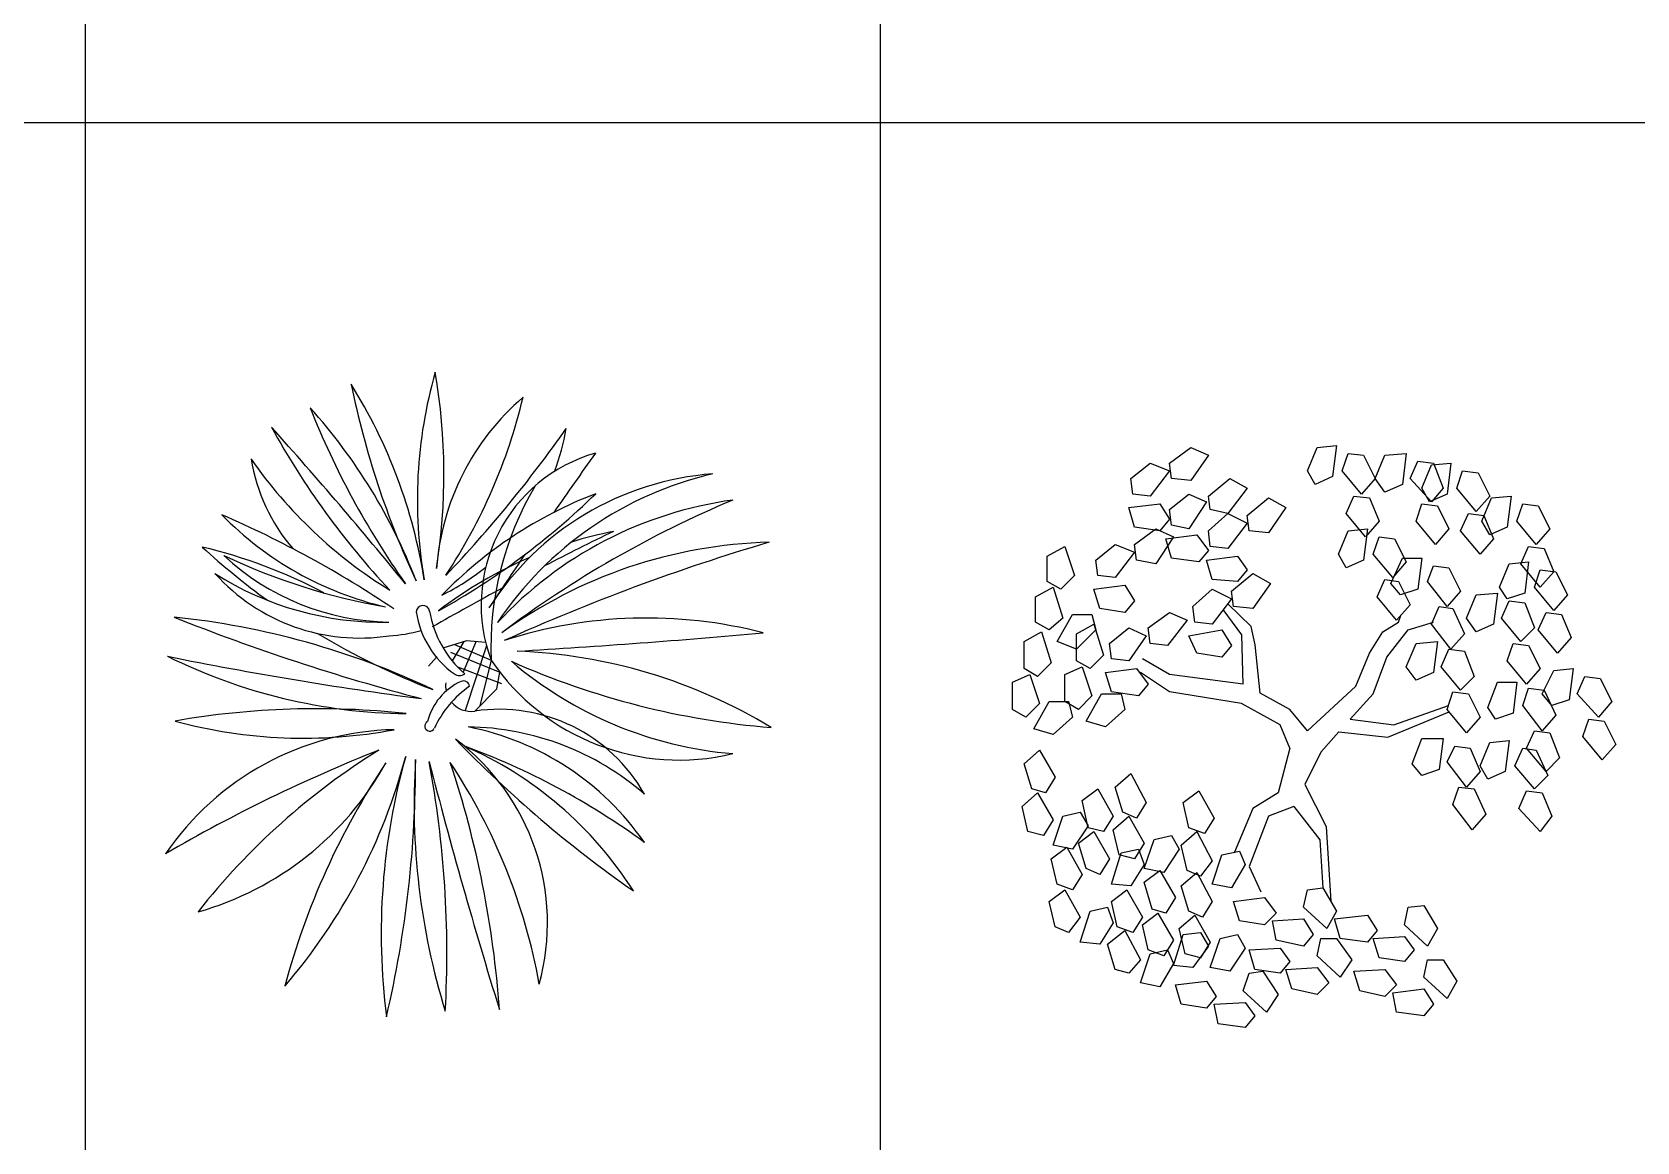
# Model space of a CAD drawing. Header units: millimetres. Extents: x -4017 to 59953, y -688 to 66564.
# Drawn here: x 30828 to 35053, y 37122 to 40044 of the extents above; entities that cross this region are included whole.
import ezdxf

# ---------------------------------------------------------------- set-up
doc = ezdxf.new("R2010")
doc.units = ezdxf.units.MM
doc.layers.add('www.cad-blocks.net', color=7, linetype='Continuous')

# ---------------------------------------------------------------- blocks, each defined once
blk = doc.blocks.new('A$C516926BB')
for p, q in [((33.426, 38.5194), (33.426, 0)), ((35.5196, 38.5194), (35.5196, 0)), ((0, 30.4302), (62.4121, 30.4302))]:
    blk.add_line(p, q)
blk = doc.blocks.new('A$C64DF5256')
at = {"color": 0}
for p, q in [((0.731, 0.9713), (0.7937, 0.9907)), ((0.7854, 0.9881), (0.755, 0.9371)), ((0.7607, 0.9805), (0.8574, 0.9393)), ((0.8182, 0.9887), (0.7834, 0.9071)), ((0.8454, 0.9767), (0.7889, 0.8061)), ((0.7937, 0.9907), (0.8428, 0.9868)), ((0.7136, 0.9465), (0.6923, 0.923)), ((0.7509, 0.9604), (0.8803, 0.9078)), ((0.8574, 0.9393), (0.8278, 0.8187)), ((0.7686, 0.9216), (0.8847, 0.8777)), ((0.8723, 0.8639), (0.8803, 0.9078)), ((0.8143, 0.805), (0.8723, 0.8639))]:
    blk.add_line(p, q, dxfattribs=at)
for centre, major_axis, start_param, end_param in [((1.8808, 1.3615), (-0.861, 0.861), 0.506282, 0.959384), ((-0.8545, 1.4284), (1.1226, 1.1226), 5.341149, 5.667791), ((-0.6873, 0.9325), (-0.9801, 0.9801), 4.085102, 4.484558), ((2.7736, 2.1334), (1.6491, 1.6491), 2.558043, 2.792574), ((1.3696, 1.1319), (-0.4651, 0.4651), -0.076843, 0.711058), ((-0.4805, 1.9697), (-1.0336, 1.0336), 3.341868, 3.693384), ((-0.7155, 0.619), (-1.042, 1.042), 4.293976, 4.658553), ((2.4308, 2.4138), (1.5585, 1.5585), 2.732699, 2.972299), ((-8.2959, -6.1414), (-8.1464, 8.1464), 4.611174, 4.658303), ((2.1279, 2.5672), (1.4913, 1.4913), 2.858048, 3.110231), ((-1.6665, 3.457), (2.3503, 2.3503), 4.735787, 4.886361), ((0.464, 1.6483), (-0.4238, 0.4238), 3.564777, 3.760521), ((1.2466, 1.0848), (0.2938, 0.2938), 1.064928, 2.713899), ((14.5376, -8.0304), (11.6241, 11.6241), 1.738961, 1.750579), ((0.703, 1.5473), (-0.3423, 0.3423), 0.948427, 1.493026), ((1.2404, 2.1769), (-0.8752, 0.8752), 1.394565, 1.803535), ((1.6966, 0.972), (-0.5938, 0.5938), 0.255331, 0.824339), ((1.4975, 0.6669), (-0.5407, 0.5407), -0.711339, 0.220175), ((1.6523, 0.5175), (-0.662, 0.662), -0.557655, 0.19601), ((-0.2297, 2.774), (-1.3797, 1.3797), 2.863635, 3.129261), ((1.5427, 0.3145), (-0.8055, 0.8055), -0.417452, 0.012425), ((1.6349, 0.3333), (0.7332, 0.7332), 0.921698, 1.609135), ((2.591, -1.2539), (-2.0049, 2.0049), -0.388119, -0.140005), ((-0.9686, -1.2575), (1.9875, 1.9875), 0.192801, 0.37674), ((0.7815, 1.9427), (-0.6271, 0.6271), 1.561016, 2.126315), ((4.5637, -5.7149), (5.4933, 5.4933), 1.236087, 1.262229), ((1.3989, 0.1828), (0.7898, 0.7898), 0.982882, 1.084941), ((1.3742, 2.6245), (-1.3336, 1.3336), 1.612162, 1.7298), ((-0.2175, -0.0809), (-0.958, 0.958), -1.27302, -1.019656), ((1.6217, -0.0054), (-1.2551, 0), -1.545082, -0.944011), ((3.1482, -4.0219), (5.4969, 0), 1.858318, 1.993853), ((0.8668, 2.7195), (-1.1775, 1.1775), 1.913656, 2.182754), ((0.5995, 1.6935), (-0.4626, 0.4626), 1.606558, 2.338469), ((1.3989, 0.1828), (-0.7898, 0.7898), -0.379952, -0.130422), ((0.464, 1.6483), (0.4238, 0.4238), 4.381708, 4.611824), ((14.5376, -8.0304), (-11.6241, 11.6241), 0.187969, 0.198256), ((0.5703, 1.8598), (-0.5803, 0.5803), 1.790041, 2.377607), ((0.5114, 1.5096), (0.3623, 0.3623), 3.088015, 4.079755), ((4.5637, -5.7149), (-5.4933, 5.4933), -0.292635, -0.265258), ((0.6779, 1.0654), (0.0125, 0.0125), 5.66539, 8.614463), ((0.9027, 1.1027), (-0.1734, 0.1734), 0.936327, 1.738253), ((0.9731, 1.1153), (0.1992, 0.1992), 2.523798, 3.210968), ((1.2676, -0.1682), (0.8614, 0.8614), 0.531535, 1.099284), ((2.0911, 6.2361), (-3.9465, 3.9465), 1.976528, 2.099393), ((-0.1914, -1.0259), (1.4773, 1.4773), 0.342355, 0.682756), ((-0.2175, -0.0809), (0.958, 0.958), 0.18836, 0.191402), ((0.566, 1.405), (0.2846, 0.2846), 3.985046, 4.195909), ((1.3742, 2.6245), (1.3336, 1.3336), 3.384553, 3.563786), ((-0.3157, 22.0399), (14.9297, 14.9297), 3.985821, 4.01659), ((1.9481, 10.5427), (6.9213, 6.9213), 3.727226, 3.796403), ((0.6503, 2.2485), (-1.0256, 1.0256), 1.895705, 2.344531), ((1.3531, 1.2742), (-0.423, 0.423), 1.379577, 2.594015), ((1.5806, 1.7216), (0.73, 0.73), 3.221112, 3.842999), ((1.7626, 2.8505), (-1.4817, 1.4817), 1.937629, 2.276008), ((0.871, -0.4338), (0.9882, 0.9882), 0.241055, 0.746258), ((0.7744, 0.9222), (0.0168, 0.0168), 3.309049, 4.544933), ((0.8429, 0.7395), (0.1112, 0.1112), 1.209917, 2.112443), ((0.9573, 0.6443), (-0.1943, 0.1943), -0.179575, 0.351434), ((0.8045, 0.8714), (0.0475, 0.0475), 2.233057, 2.567942), ((0.7848, 0.8681), (-0.0114, 0.0114), 4.060029, 5.922306), ((0.3979, -1.3548), (1.5315, 1.5315), 0.676443, 0.95835), ((0.8045, 0.8714), (-0.0475, 0.0475), 1.483887, 2.501692), ((0.8781, 0.3694), (0.3113, 0.3113), 6.012058, 7.214081), ((0.3631, 2.0209), (-0.9103, 0.9103), 2.090586, 2.542779), ((0.6959, 0.7654), (-0.00935, 0.00935), -0.350781, 3.493027), ((0.7865, 0.0385), (-0.5125, 0.5125), -1.499946, -0.799853), ((0.6545, 0.0398), (0.5213, 0.5213), 6.102779, 6.874117), ((0.6191, 0.0069), (0.5298, 0.5298), 0.808425, 1.758034), ((0.4007, 0.2467), (-0.4279, 0.4279), 3.658329, 4.854353), ((3.0624, 2.9515), (2.26, 2.26), 3.124335, 3.317192), ((2.092, -3.1608), (2.9379, 2.9379), 1.162504, 1.313077), ((1.5234, -0.8519), (1.2921, 1.2921), 1.339381, 1.690897), ((-0.8394, 1.0735), (-1.0763, 1.0763), 3.216184, 3.669286), ((2.3006, 0.2175), (-1.2251, 1.2251), 0.511818, 0.911275), ((-2.2567, 0.6641), (-2.0613, 2.0613), 3.697149, 3.93168), ((2.4966, 0.5587), (1.3025, 1.3025), 2.291489, 2.656066), ((0.3853, -0.2058), (0.709, 0.709), 6.063165, 6.657766), ((0.1168, -1.1071), (-1.3715, 1.3715), -1.416314, -1.137524), ((-0.1389, 1.0669), (-0.5814, 0.5814), 2.633059, 3.42096), ((2.2311, -0.433), (1.4033, 1.4033), 1.767866, 2.094508), ((-2.0141, 0.1665), (1.9481, 1.9481), 5.442601, 5.682201), ((14.6386, 4.2694), (10.183, 10.183), 2.608687, 2.655816), ((-1.7505, -0.166), (-1.8641, 1.8641), 3.997154, 4.249337), ((-0.5388, -0.1871), (1.094, 1.094), 5.675264, 6.084234)]:
    blk.add_ellipse(centre, major_axis=major_axis, ratio=1, start_param=start_param, end_param=end_param, dxfattribs=at)
blk = doc.blocks.new('A$C4CDA1AAE')
at = {"color": 0}
for p, q in [((0.4138, 1.4867), (0.47, 1.5276)), ((0.47, 1.5276), (0.516, 1.5071)), ((0.7766, 1.4663), (0.8021, 1.5276)), ((0.8021, 1.5276), (0.8532, 1.5327)), ((0.8532, 1.5327), (0.843, 1.4509)), ((0.3116, 1.4458), (0.3627, 1.4867)), ((0.3627, 1.4867), (0.4138, 1.4663)), ((0.4189, 1.4458), (0.4138, 1.4867)), ((0.516, 1.5071), (0.47, 1.4407)), ((0.8685, 1.4663), (0.8838, 1.5122)), ((0.8838, 1.5122), (0.9247, 1.5071)), ((0.9247, 1.5071), (0.9554, 1.4458)), ((0.9554, 1.4458), (0.9809, 1.5071)), ((0.9809, 1.5071), (1.0371, 1.5122)), ((1.0371, 1.5122), (1.0269, 1.4305)), ((1.0473, 1.4458), (1.0678, 1.4918)), ((1.0678, 1.4918), (1.1086, 1.4867)), ((1.078, 1.4203), (1.1035, 1.4816)), ((1.1035, 1.4816), (1.1546, 1.4867)), ((1.1086, 1.4867), (1.1342, 1.4203)), ((1.1546, 1.4867), (1.1444, 1.405)), ((0.3168, 1.405), (0.3116, 1.4458)), ((0.4138, 1.4663), (0.3627, 1.3998)), ((0.47, 1.4407), (0.4189, 1.4458)), ((0.516, 1.3998), (0.5722, 1.4458)), ((0.5722, 1.4458), (0.6182, 1.4203)), ((0.797, 1.4305), (0.7766, 1.4663)), ((0.843, 1.4509), (0.797, 1.4305)), ((0.9196, 1.405), (0.8685, 1.4663)), ((0.9554, 1.4458), (0.9196, 1.405)), ((0.9809, 1.4101), (0.9554, 1.4458)), ((1.1035, 1.3845), (1.0473, 1.4458)), ((1.1699, 1.4203), (1.1853, 1.4663)), ((1.1853, 1.4663), (1.2261, 1.4612)), ((1.2261, 1.4612), (1.2568, 1.3998)), ((0.3627, 1.3998), (0.3168, 1.405)), ((0.4138, 1.3641), (0.4649, 1.405)), ((0.4649, 1.405), (0.5109, 1.3845)), ((0.5211, 1.3641), (0.516, 1.3998)), ((0.6182, 1.4203), (0.5671, 1.3539)), ((0.6182, 1.3488), (0.6744, 1.3947)), ((0.6744, 1.3947), (0.7204, 1.3692)), ((0.8787, 1.3539), (0.8992, 1.3998)), ((0.8992, 1.3998), (0.94, 1.3947)), ((0.94, 1.3947), (0.9656, 1.3334)), ((1.0269, 1.4305), (0.9809, 1.4101)), ((1.0984, 1.3845), (1.078, 1.4203)), ((1.1444, 1.405), (1.0984, 1.3845)), ((1.1342, 1.4203), (1.1035, 1.3845)), ((1.221, 1.359), (1.1699, 1.4203)), ((1.2568, 1.3998), (1.221, 1.359)), ((1.2364, 1.3334), (1.2619, 1.3947)), ((1.2619, 1.3947), (1.313, 1.3998)), ((1.313, 1.3998), (1.3028, 1.3181)), ((0.3065, 1.3692), (0.3883, 1.3794)), ((0.3219, 1.3181), (0.3065, 1.3692)), ((0.3883, 1.3794), (0.4138, 1.3385)), ((0.4189, 1.3232), (0.4138, 1.3641)), ((0.5109, 1.3845), (0.4649, 1.313)), ((0.516, 1.3079), (0.5671, 1.3539)), ((0.5671, 1.3539), (0.5211, 1.3641)), ((0.5671, 1.3539), (0.6182, 1.3283)), ((0.7204, 1.3692), (0.6744, 1.3028)), ((0.9298, 1.2926), (0.8787, 1.3539)), ((1.0627, 1.3334), (1.078, 1.3794)), ((1.078, 1.3794), (1.1189, 1.3743)), ((1.1189, 1.3743), (1.1495, 1.313)), ((1.1802, 1.3079), (1.2006, 1.3539)), ((1.2006, 1.3539), (1.2415, 1.3488)), ((1.3283, 1.3334), (1.3436, 1.3794)), ((1.3436, 1.3794), (1.3845, 1.3743)), ((1.3845, 1.3743), (1.4152, 1.313)), ((0.3883, 1.3079), (0.3219, 1.3181)), ((0.3219, 1.2721), (0.3781, 1.313)), ((0.3781, 1.313), (0.424, 1.2926)), ((0.4138, 1.3385), (0.3883, 1.3079)), ((0.4649, 1.313), (0.4189, 1.3232)), ((0.6182, 1.3283), (0.5671, 1.2619)), ((0.6233, 1.3079), (0.6182, 1.3488)), ((0.8838, 1.3079), (0.9349, 1.313)), ((0.9349, 1.313), (0.9247, 1.2313)), ((0.9656, 1.3334), (0.9298, 1.2926)), ((1.1137, 1.2721), (1.0627, 1.3334)), ((1.1495, 1.313), (1.1137, 1.2721)), ((1.2568, 1.2977), (1.2364, 1.3334)), ((1.2415, 1.3488), (1.267, 1.2874)), ((1.3028, 1.3181), (1.2568, 1.2977)), ((1.3794, 1.2721), (1.3283, 1.3334)), ((1.4152, 1.313), (1.3794, 1.2721)), ((0.2197, 1.2313), (0.2708, 1.2721)), ((0.2708, 1.2721), (0.3219, 1.2517)), ((0.327, 1.2313), (0.3219, 1.2721)), ((0.424, 1.2926), (0.3781, 1.221)), ((0.4036, 1.2874), (0.4853, 1.2977)), ((0.4189, 1.2364), (0.4036, 1.2874)), ((0.4853, 1.2977), (0.516, 1.2568)), ((0.5211, 1.267), (0.516, 1.3079)), ((0.6744, 1.3028), (0.6233, 1.3079)), ((0.8583, 1.2466), (0.8838, 1.3079)), ((0.9503, 1.2466), (0.9656, 1.2926)), ((0.9656, 1.2926), (1.0065, 1.2874)), ((1.0065, 1.2874), (1.0371, 1.2261)), ((1.2313, 1.2466), (1.1802, 1.3079)), ((1.267, 1.2874), (1.2313, 1.2466)), ((0.092, 1.2415), (0.1379, 1.267)), ((0.092, 1.1751), (0.092, 1.2415)), ((0.1379, 1.267), (0.1635, 1.1904)), ((0.2248, 1.1904), (0.2197, 1.2313)), ((0.3219, 1.2517), (0.2708, 1.1853)), ((0.3781, 1.221), (0.327, 1.2313)), ((0.4905, 1.2261), (0.4189, 1.2364)), ((0.516, 1.2568), (0.4905, 1.2261)), ((0.5109, 1.2313), (0.5926, 1.2415)), ((0.5262, 1.1802), (0.5109, 1.2313)), ((0.5671, 1.2619), (0.5211, 1.267)), ((0.5926, 1.2415), (0.6182, 1.2057)), ((0.8787, 1.2108), (0.8583, 1.2466)), ((0.9247, 1.2313), (0.8787, 1.2108)), ((1.0014, 1.1853), (0.9503, 1.2466)), ((0.9962, 1.1699), (1.0269, 1.2364)), ((1.0371, 1.2261), (1.0014, 1.1853)), ((1.0269, 1.2364), (1.078, 1.2364)), ((1.078, 1.2364), (1.0678, 1.1546)), ((1.3079, 1.221), (1.359, 1.2261)), ((1.3385, 1.221), (1.359, 1.267)), ((1.359, 1.2261), (1.3488, 1.1444)), ((1.359, 1.267), (1.3998, 1.2619)), ((1.3998, 1.2619), (1.4254, 1.2006)), ((0.1635, 1.1904), (0.1277, 1.1546)), ((0.2708, 1.1853), (0.2248, 1.1904)), ((0.5773, 1.1495), (0.6335, 1.1955)), ((0.6182, 1.2057), (0.5926, 1.1751)), ((0.6335, 1.1955), (0.6795, 1.1699)), ((1.0933, 1.1751), (1.1086, 1.2159)), ((1.1086, 1.2159), (1.1495, 1.2108)), ((1.1495, 1.2108), (1.1802, 1.1495)), ((1.2823, 1.1597), (1.3079, 1.221)), ((1.3896, 1.1597), (1.3385, 1.221)), ((1.3743, 1.1597), (1.3896, 1.2057)), ((1.3896, 1.2057), (1.4305, 1.2006)), ((1.4254, 1.2006), (1.3896, 1.1597)), ((1.4305, 1.2006), (1.4612, 1.1393)), ((0.0613, 1.1342), (0.1073, 1.1597)), ((0.1277, 1.1546), (0.092, 1.1751)), ((0.1073, 1.1597), (0.1328, 1.078)), ((0.2146, 1.1546), (0.2963, 1.1648)), ((0.2299, 1.1035), (0.2146, 1.1546)), ((0.2963, 1.1648), (0.3219, 1.124)), ((0.4751, 1.1086), (0.5262, 1.1546)), ((0.5926, 1.1751), (0.5262, 1.1802)), ((0.5262, 1.1546), (0.5773, 1.1291)), ((0.5824, 1.1086), (0.5773, 1.1495)), ((0.6795, 1.1699), (0.6335, 1.1035)), ((0.9605, 1.1342), (0.9809, 1.1802)), ((0.9809, 1.1802), (1.0167, 1.1751)), ((1.0218, 1.1393), (0.9962, 1.1699)), ((1.0167, 1.1751), (1.0473, 1.1137)), ((1.0678, 1.1546), (1.0218, 1.1393)), ((1.1444, 1.1086), (1.0933, 1.1751)), ((1.1802, 1.1495), (1.1444, 1.1086)), ((1.221, 1.1393), (1.2772, 1.1444)), ((1.2772, 1.1444), (1.267, 1.0627)), ((1.3028, 1.1291), (1.2823, 1.1597)), ((1.3488, 1.1444), (1.3028, 1.1291)), ((1.4254, 1.0984), (1.3743, 1.1597)), ((0.0613, 1.0678), (0.0613, 1.1342)), ((0.2963, 1.0933), (0.2299, 1.1035)), ((0.3219, 1.124), (0.2963, 1.0933)), ((0.4802, 1.0678), (0.4751, 1.1086)), ((0.5773, 1.1291), (0.5262, 1.0627)), ((0.6044, 1.0347), (0.5554, 1.1006)), ((0.6287, 1.0563), (0.567, 1.1157)), ((0.6335, 1.1035), (0.5824, 1.1086)), ((1.0116, 1.0729), (0.9605, 1.1342)), ((1.0473, 1.1137), (1.0116, 1.0729)), ((1.1035, 1.0627), (1.124, 1.1086)), ((1.124, 1.1086), (1.1597, 1.1035)), ((1.1597, 1.1035), (1.1904, 1.0371)), ((1.1955, 1.078), (1.221, 1.1393)), ((1.2874, 1.078), (1.3079, 1.124)), ((1.3079, 1.124), (1.3488, 1.1189)), ((1.3488, 1.1189), (1.3743, 1.0524)), ((1.4612, 1.1393), (1.4254, 1.0984)), ((0.0971, 1.0473), (0.0613, 1.0678)), ((0.1328, 1.078), (0.0971, 1.0473)), ((0.1175, 1.0167), (0.1584, 1.0882)), ((0.1584, 1.0882), (0.2095, 1.0882)), ((0.1686, 1.0371), (0.2146, 1.0627)), ((0.2095, 1.0882), (0.2197, 1.0473)), ((0.2146, 1.0627), (0.2401, 0.9809)), ((0.3576, 1.0524), (0.4138, 1.0933)), ((0.4598, 1.0729), (0.4087, 1.0065)), ((0.4138, 1.0933), (0.4598, 1.0729)), ((0.5262, 1.0627), (0.4802, 1.0678)), ((0.6395, 1.0077), (0.6287, 1.0563)), ((0.9758, 1.0422), (1.0167, 1.0678)), ((1.0167, 1.0678), (1.0226, 1.0855)), ((1.0422, 1.0473), (1.1086, 1.0678)), ((1.1546, 0.9962), (1.1035, 1.0627)), ((1.221, 1.0422), (1.1955, 1.078)), ((1.267, 1.0627), (1.221, 1.0422)), ((1.3385, 1.0167), (1.2874, 1.078)), ((1.3845, 1.0473), (1.405, 1.0933)), ((1.405, 1.0933), (1.4458, 1.0882)), ((1.4458, 1.0882), (1.4714, 1.0269)), ((0.0307, 1.0167), (0.0766, 1.0422)), ((0.0307, 0.9452), (0.0307, 1.0167)), ((0.0766, 1.0422), (0.1022, 0.9605)), ((0.1686, 0.9962), (0.1175, 1.0167)), ((0.2197, 1.0473), (0.1686, 0.9962)), ((0.1686, 0.9656), (0.1686, 1.0371)), ((0.2554, 1.0116), (0.3065, 1.0524)), ((0.3065, 1.0524), (0.3525, 1.032)), ((0.3525, 1.032), (0.3065, 0.9656)), ((0.3627, 1.0116), (0.3576, 1.0524)), ((0.4649, 1.032), (0.5518, 1.0473)), ((0.4853, 0.986), (0.4649, 1.032)), ((0.5518, 1.0473), (0.5773, 1.0065)), ((0.608, 0.9043), (0.6044, 1.0347)), ((0.94, 0.986), (0.9758, 1.0422)), ((0.986, 0.9758), (1.0422, 1.0473)), ((1.0627, 1.0116), (1.1189, 1.0167)), ((1.1189, 1.0167), (1.1086, 0.9349)), ((1.1904, 1.0371), (1.1546, 0.9962)), ((1.3743, 1.0524), (1.3385, 1.0167)), ((1.4356, 0.986), (1.3845, 1.0473)), ((1.4714, 1.0269), (1.4356, 0.986)), ((0.2401, 0.9809), (0.2044, 0.9452)), ((0.2606, 0.9707), (0.2554, 1.0116)), ((0.4087, 1.0065), (0.3627, 1.0116)), ((0.5518, 0.9758), (0.4853, 0.986)), ((0.5773, 1.0065), (0.5518, 0.9758)), ((0.652, 0.8804), (0.6395, 1.0077)), ((0.9043, 0.8992), (0.94, 0.986)), ((0.9503, 0.8787), (0.986, 0.9758)), ((1.0371, 0.9503), (1.0627, 1.0116)), ((1.1291, 0.9503), (1.1495, 0.9962)), ((1.1495, 0.9962), (1.1904, 0.9911)), ((1.1904, 0.9911), (1.2159, 0.9247)), ((1.3028, 0.9656), (1.3181, 1.0116)), ((1.3181, 1.0116), (1.359, 1.0065)), ((1.359, 1.0065), (1.3896, 0.9452)), ((0, 0.9094), (0.046, 0.9298)), ((0.0664, 0.9247), (0.0307, 0.9452)), ((0.046, 0.9298), (0.0715, 0.8532)), ((0.1022, 0.9605), (0.0664, 0.9247)), ((0.1379, 0.9298), (0.1839, 0.9503)), ((0.1379, 0.8583), (0.1379, 0.9298)), ((0.2044, 0.9452), (0.1686, 0.9656)), ((0.1839, 0.9503), (0.2095, 0.8736)), ((0.2452, 0.9349), (0.327, 0.9452)), ((0.2606, 0.8838), (0.2452, 0.9349)), ((0.3065, 0.9656), (0.2606, 0.9707)), ((0.327, 0.9452), (0.3576, 0.9043)), ((0.4138, 0.8838), (0.3372, 0.9349)), ((0.4138, 0.9298), (0.3423, 0.9707)), ((0.608, 0.9043), (0.4138, 0.9298)), ((1.0627, 0.9145), (1.0371, 0.9503)), ((1.1086, 0.9349), (1.0627, 0.9145)), ((1.1802, 0.889), (1.1291, 0.9503)), ((1.3539, 0.9043), (1.3028, 0.9656)), ((1.3896, 0.9452), (1.3539, 0.9043)), ((1.3947, 0.8787), (1.4254, 0.94)), ((1.4254, 0.94), (1.4765, 0.9452)), ((1.4765, 0.9452), (1.4663, 0.8634)), ((0, 0.8379), (0, 0.9094)), ((0.3576, 0.9043), (0.3321, 0.8736)), ((0.7766, 0.7817), (0.9043, 0.8992)), ((1.2159, 0.9247), (1.1802, 0.889)), ((1.2517, 0.843), (1.2772, 0.9094)), ((1.2772, 0.9094), (1.3283, 0.9094)), ((1.3283, 0.9094), (1.3181, 0.8276)), ((1.3436, 0.8481), (1.359, 0.8941)), ((1.359, 0.8941), (1.3998, 0.889)), ((1.3998, 0.889), (1.4305, 0.8225)), ((1.4867, 0.8787), (1.5071, 0.9247)), ((1.5071, 0.9247), (1.548, 0.9196)), ((1.548, 0.9196), (1.5787, 0.8583)), ((0.0715, 0.8532), (0.0358, 0.8174)), ((0.0562, 0.7868), (0.0971, 0.8583)), ((0.0971, 0.8583), (0.1482, 0.8583)), ((0.1737, 0.8379), (0.1379, 0.8583)), ((0.1482, 0.8583), (0.1584, 0.8174)), ((0.2095, 0.8736), (0.1737, 0.8379)), ((0.1941, 0.8072), (0.235, 0.8787)), ((0.235, 0.8787), (0.2861, 0.8787)), ((0.3321, 0.8736), (0.2606, 0.8838)), ((0.2861, 0.8787), (0.2963, 0.8379)), ((0.6029, 0.8532), (0.4138, 0.8838)), ((0.705, 0.797), (0.6029, 0.8532)), ((0.7306, 0.8379), (0.652, 0.8804)), ((0.889, 0.8123), (0.9503, 0.8787)), ((1.0045, 0.7969), (1.148, 0.8486)), ((1.1444, 0.8379), (1.1597, 0.8838)), ((1.1597, 0.8838), (1.2006, 0.8787)), ((1.2006, 0.8787), (1.2313, 0.8174)), ((1.3947, 0.7817), (1.3436, 0.8481)), ((1.4203, 0.8481), (1.3947, 0.8787)), ((1.4663, 0.8634), (1.4203, 0.8481)), ((1.5429, 0.8174), (1.4867, 0.8787)), ((1.5787, 0.8583), (1.5429, 0.8174)), ((0.0358, 0.8174), (0, 0.8379)), ((0.1584, 0.8174), (0.1073, 0.7714)), ((0.2452, 0.7919), (0.1941, 0.8072)), ((0.2963, 0.8379), (0.2452, 0.7919)), ((0.7766, 0.7817), (0.7306, 0.8379)), ((0.889, 0.8123), (1.0045, 0.7969)), ((0.9883, 0.7645), (1.15, 0.8312)), ((1.1955, 0.7766), (1.1444, 0.8379)), ((1.2313, 0.8174), (1.1955, 0.7766)), ((1.2721, 0.8123), (1.2517, 0.843)), ((1.3181, 0.8276), (1.2721, 0.8123)), ((1.4305, 0.8225), (1.3947, 0.7817)), ((1.502, 0.7663), (1.5174, 0.8123)), ((1.5174, 0.8123), (1.5582, 0.8072)), ((1.5582, 0.8072), (1.5889, 0.7459)), ((0.1073, 0.7714), (0.0562, 0.7868)), ((0.7306, 0.7357), (0.705, 0.797)), ((0.8123, 0.7255), (0.8594, 0.7788)), ((0.8594, 0.7788), (0.9883, 0.7645)), ((1.0524, 0.6948), (1.078, 0.7612)), ((1.078, 0.7612), (1.1342, 0.7612)), ((1.1342, 0.7612), (1.124, 0.6795)), ((1.3539, 0.7357), (1.3743, 0.7817)), ((1.3743, 0.7817), (1.4152, 0.7766)), ((1.4152, 0.7766), (1.4407, 0.7101)), ((1.5531, 0.705), (1.502, 0.7663)), ((0.0307, 0.6948), (0.0715, 0.7306)), ((0.0715, 0.7306), (0.1124, 0.6591)), ((0.7306, 0.7357), (0.6999, 0.6182)), ((0.8123, 0.7255), (0.7696, 0.6399)), ((1.1444, 0.6999), (1.1648, 0.7408)), ((1.1648, 0.7408), (1.2057, 0.7357)), ((1.2057, 0.7357), (1.2313, 0.6744)), ((1.2313, 0.6897), (1.2568, 0.751)), ((1.2568, 0.751), (1.3079, 0.7561)), ((1.3079, 0.7561), (1.2977, 0.6744)), ((1.3232, 0.6897), (1.3436, 0.7357)), ((1.3436, 0.7357), (1.3794, 0.7306)), ((1.405, 0.6744), (1.3539, 0.7357)), ((1.3794, 0.7306), (1.4101, 0.6642)), ((1.5889, 0.7459), (1.5531, 0.705)), ((0.0511, 0.6284), (0.0307, 0.6948)), ((1.078, 0.6642), (1.0524, 0.6948)), ((1.124, 0.6795), (1.078, 0.6642)), ((1.1955, 0.6335), (1.1444, 0.6999)), ((1.2517, 0.6539), (1.2313, 0.6897)), ((1.3743, 0.6284), (1.3232, 0.6897)), ((1.4407, 0.7101), (1.405, 0.6744)), ((0.1124, 0.6591), (0.0869, 0.6182)), ((0.2708, 0.6335), (0.3116, 0.6693)), ((0.3116, 0.6693), (0.3525, 0.5926)), ((0.7696, 0.6399), (0.8261, 0.5294)), ((1.2313, 0.6744), (1.1955, 0.6335)), ((1.2977, 0.6744), (1.2517, 0.6539)), ((1.4101, 0.6642), (1.3743, 0.6284)), ((0.0255, 0.5824), (0.0664, 0.6182)), ((0.0869, 0.6182), (0.0511, 0.6284)), ((0.0664, 0.6182), (0.1073, 0.5467)), ((0.1839, 0.5977), (0.2248, 0.6284)), ((0.1992, 0.5262), (0.1839, 0.5977)), ((0.2248, 0.6284), (0.2657, 0.5569)), ((0.2912, 0.5671), (0.2708, 0.6335)), ((0.3525, 0.5926), (0.327, 0.5518)), ((0.4496, 0.5926), (0.4905, 0.6233)), ((0.4649, 0.5262), (0.4496, 0.5926)), ((0.4905, 0.6233), (0.5313, 0.5518)), ((0.6999, 0.6182), (0.6335, 0.5773)), ((1.1597, 0.5875), (1.1751, 0.6335)), ((1.1751, 0.6335), (1.2159, 0.6284)), ((1.2159, 0.6284), (1.2466, 0.562)), ((1.3334, 0.5773), (1.3539, 0.6233)), ((1.3539, 0.6233), (1.3947, 0.6182)), ((1.3947, 0.6182), (1.4203, 0.5569)), ((0.0409, 0.516), (0.0255, 0.5824)), ((0.1073, 0.4802), (0.1328, 0.5569)), ((0.1328, 0.5569), (0.1788, 0.5671)), ((0.1788, 0.5671), (0.1992, 0.5313)), ((0.2657, 0.5569), (0.2401, 0.516)), ((0.2657, 0.5211), (0.3065, 0.5569)), ((0.327, 0.5518), (0.2912, 0.5671)), ((0.3065, 0.5569), (0.3474, 0.4853)), ((0.5313, 0.5518), (0.5058, 0.5109)), ((0.6335, 0.5773), (0.5847, 0.462)), ((0.6744, 0.5569), (0.6233, 0.424)), ((0.7408, 0.5824), (0.6744, 0.5569)), ((0.7408, 0.5824), (0.8099, 0.4942)), ((1.2108, 0.5211), (1.1597, 0.5875)), ((1.2466, 0.562), (1.2108, 0.5211)), ((1.3896, 0.516), (1.3334, 0.5773)), ((1.4203, 0.5569), (1.3896, 0.516)), ((0.0817, 0.5058), (0.0409, 0.516)), ((0.1073, 0.5467), (0.0817, 0.5058)), ((0.1992, 0.5313), (0.1584, 0.47)), ((0.1737, 0.4853), (0.2146, 0.516)), ((0.2401, 0.516), (0.1992, 0.5262)), ((0.2146, 0.516), (0.2554, 0.4445)), ((0.281, 0.4547), (0.2657, 0.5211)), ((0.4445, 0.4802), (0.4853, 0.516)), ((0.5058, 0.5109), (0.4649, 0.5262)), ((0.4853, 0.516), (0.5262, 0.4394)), ((0.8261, 0.5294), (0.8384, 0.3318)), ((0.1022, 0.4445), (0.143, 0.4751)), ((0.1584, 0.47), (0.1073, 0.4802)), ((0.143, 0.4751), (0.1839, 0.4036)), ((0.1941, 0.4189), (0.1737, 0.4853)), ((0.2861, 0.4598), (0.3321, 0.47)), ((0.3474, 0.4853), (0.3219, 0.4445)), ((0.3321, 0.47), (0.3474, 0.4291)), ((0.3474, 0.4189), (0.373, 0.4956)), ((0.373, 0.4956), (0.4189, 0.5058)), ((0.4394, 0.47), (0.3985, 0.4087)), ((0.4189, 0.5058), (0.4394, 0.47)), ((0.4598, 0.4138), (0.4445, 0.4802)), ((0.5518, 0.4547), (0.5977, 0.4649)), ((0.5977, 0.4649), (0.6131, 0.4291)), ((0.8099, 0.4942), (0.8174, 0.3678)), ((0.1175, 0.3781), (0.1022, 0.4445)), ((0.2554, 0.4445), (0.2299, 0.4036)), ((0.2606, 0.3781), (0.2861, 0.4598)), ((0.3219, 0.4445), (0.281, 0.4547)), ((0.3474, 0.4291), (0.3116, 0.373)), ((0.5262, 0.4394), (0.4956, 0.3985)), ((0.5262, 0.3781), (0.5518, 0.4547)), ((0.6131, 0.4291), (0.5773, 0.3678)), ((0.6233, 0.424), (0.6539, 0.3576)), ((0.1839, 0.4036), (0.1584, 0.3627)), ((0.2299, 0.4036), (0.1941, 0.4189)), ((0.3985, 0.4087), (0.3474, 0.4189)), ((0.3474, 0.3832), (0.3883, 0.4138)), ((0.3678, 0.3116), (0.3474, 0.3832)), ((0.3883, 0.4138), (0.4291, 0.3423)), ((0.4445, 0.373), (0.4853, 0.4087)), ((0.4956, 0.3985), (0.4598, 0.4138)), ((0.4853, 0.4087), (0.5262, 0.3321)), ((0.0971, 0.3321), (0.1379, 0.3627)), ((0.1584, 0.3627), (0.1175, 0.3781)), ((0.1379, 0.3627), (0.1788, 0.2912)), ((0.3116, 0.373), (0.2606, 0.3781)), ((0.2606, 0.3321), (0.3014, 0.3627)), ((0.3014, 0.3627), (0.3423, 0.2912)), ((0.4291, 0.3423), (0.4036, 0.3014)), ((0.4649, 0.3065), (0.4445, 0.373)), ((0.5773, 0.3678), (0.5262, 0.3781)), ((0.5824, 0.3321), (0.6642, 0.3423)), ((0.6642, 0.3423), (0.6948, 0.3014)), ((0.7663, 0.3168), (0.7766, 0.3627)), ((0.7766, 0.3627), (0.8174, 0.3678)), ((0.8174, 0.3678), (0.8532, 0.3065)), ((0.1124, 0.2657), (0.0971, 0.3321)), ((0.1788, 0.2248), (0.2044, 0.3065)), ((0.2044, 0.3065), (0.2503, 0.3168)), ((0.2503, 0.3168), (0.2657, 0.2759)), ((0.2759, 0.2657), (0.2606, 0.3321)), ((0.3423, 0.2708), (0.3832, 0.3014)), ((0.4036, 0.3014), (0.3678, 0.3116)), ((0.3832, 0.3014), (0.424, 0.2299)), ((0.4394, 0.2606), (0.4802, 0.2963)), ((0.5007, 0.2912), (0.4649, 0.3065)), ((0.4802, 0.2963), (0.5211, 0.2248)), ((0.5262, 0.3321), (0.5007, 0.2912)), ((0.5977, 0.281), (0.5824, 0.3321)), ((0.6948, 0.3014), (0.6642, 0.2708)), ((0.8276, 0.2606), (0.7663, 0.3168)), ((0.8532, 0.3065), (0.8276, 0.2606)), ((0.8481, 0.2861), (0.9349, 0.2963)), ((0.9349, 0.2963), (0.9605, 0.2554)), ((1.032, 0.2708), (1.0422, 0.3168)), ((1.0422, 0.3168), (1.0831, 0.3219)), ((1.0831, 0.3219), (1.1189, 0.2606)), ((0.1482, 0.2503), (0.1124, 0.2657)), ((0.1788, 0.2912), (0.1482, 0.2503)), ((0.2657, 0.2759), (0.2299, 0.2197)), ((0.2503, 0.2197), (0.2963, 0.2554)), ((0.3168, 0.2503), (0.2759, 0.2657)), ((0.2963, 0.2554), (0.3372, 0.1788)), ((0.3423, 0.2912), (0.3168, 0.2503)), ((0.3576, 0.2044), (0.3423, 0.2708)), ((0.4547, 0.1941), (0.4394, 0.2606)), ((0.6642, 0.2708), (0.5977, 0.281)), ((0.6846, 0.281), (0.7663, 0.2861)), ((0.6948, 0.2299), (0.6846, 0.281)), ((0.7663, 0.2861), (0.7919, 0.2452)), ((0.8634, 0.235), (0.8481, 0.2861)), ((0.9605, 0.2554), (0.9349, 0.2248)), ((1.0933, 0.2146), (1.032, 0.2708)), ((1.1189, 0.2606), (1.0933, 0.2146)), ((0.2299, 0.2197), (0.1788, 0.2248)), ((0.2708, 0.1533), (0.2503, 0.2197)), ((0.424, 0.2299), (0.3985, 0.189)), ((0.424, 0.1635), (0.4496, 0.2452)), ((0.4496, 0.2452), (0.4956, 0.2503)), ((0.516, 0.2146), (0.4751, 0.1584)), ((0.4956, 0.2503), (0.516, 0.2146)), ((0.5211, 0.2248), (0.4956, 0.1839)), ((0.5211, 0.1584), (0.5467, 0.235)), ((0.5467, 0.235), (0.5926, 0.2452)), ((0.5926, 0.2452), (0.6131, 0.2095)), ((0.7663, 0.2146), (0.6948, 0.2299)), ((0.7919, 0.2452), (0.7663, 0.2146)), ((0.8021, 0.189), (0.8123, 0.235)), ((0.8123, 0.235), (0.8532, 0.235)), ((0.8532, 0.235), (0.8941, 0.1788)), ((0.9349, 0.2248), (0.8634, 0.235)), ((0.9503, 0.235), (1.032, 0.2401)), ((0.9656, 0.1839), (0.9503, 0.235)), ((1.032, 0.2401), (1.0575, 0.2044)), ((0.3372, 0.1788), (0.3065, 0.143)), ((0.3372, 0.1175), (0.3627, 0.1941)), ((0.3985, 0.189), (0.3576, 0.2044)), ((0.3627, 0.1941), (0.4087, 0.2044)), ((0.4087, 0.2044), (0.424, 0.1686)), ((0.4956, 0.1839), (0.4547, 0.1941)), ((0.6131, 0.2095), (0.5722, 0.1482)), ((0.6233, 0.2044), (0.705, 0.2095)), ((0.6386, 0.1533), (0.6233, 0.2044)), ((0.705, 0.2095), (0.7306, 0.1737)), ((0.7306, 0.1737), (0.705, 0.143)), ((0.8634, 0.1328), (0.8021, 0.189)), ((0.8941, 0.1788), (0.8634, 0.1328)), ((1.032, 0.1737), (0.9656, 0.1839)), ((1.0575, 0.2044), (1.032, 0.1737)), ((1.0831, 0.1328), (1.0933, 0.1788)), ((1.0933, 0.1788), (1.1342, 0.1788)), ((1.1342, 0.1788), (1.1699, 0.1226)), ((0.3065, 0.143), (0.2708, 0.1533)), ((0.424, 0.1686), (0.3883, 0.1073)), ((0.4751, 0.1584), (0.424, 0.1635)), ((0.5722, 0.1482), (0.5211, 0.1584)), ((0.608, 0.0971), (0.6233, 0.143)), ((0.6233, 0.143), (0.6591, 0.1482)), ((0.705, 0.143), (0.6386, 0.1533)), ((0.6591, 0.1482), (0.6999, 0.0869)), ((0.7204, 0.1533), (0.8021, 0.1584)), ((0.7357, 0.1022), (0.7204, 0.1533)), ((0.8021, 0.1584), (0.8328, 0.1175)), ((0.8992, 0.1482), (0.9809, 0.1533)), ((0.9145, 0.0971), (0.8992, 0.1482)), ((0.9809, 0.1533), (1.0116, 0.1124)), ((1.1444, 0.0766), (1.0831, 0.1328)), ((0.3883, 0.1073), (0.3372, 0.1175)), ((0.4291, 0.1124), (0.5109, 0.1226)), ((0.4445, 0.0613), (0.4291, 0.1124)), ((0.5109, 0.1226), (0.5364, 0.0817)), ((0.6693, 0.0409), (0.608, 0.0971)), ((0.6999, 0.0869), (0.6693, 0.0409)), ((0.8021, 0.0869), (0.7357, 0.1022)), ((0.8328, 0.1175), (0.8021, 0.0869)), ((0.9809, 0.0817), (0.9145, 0.0971)), ((1.0116, 0.1124), (0.9809, 0.0817)), ((1.0014, 0.092), (1.0831, 0.1022)), ((1.0116, 0.0409), (1.0014, 0.092)), ((1.0831, 0.1022), (1.1086, 0.0613)), ((1.1699, 0.1226), (1.1444, 0.0766)), ((0.5109, 0.0511), (0.4445, 0.0613)), ((0.5364, 0.0817), (0.5109, 0.0511)), ((0.5313, 0.0613), (0.6131, 0.0664)), ((0.5415, 0.0102), (0.5313, 0.0613)), ((0.6131, 0.0664), (0.6386, 0.0307)), ((1.1086, 0.0613), (1.0831, 0.0307)), ((0.6131, 0), (0.5415, 0.0102)), ((0.6386, 0.0307), (0.6131, 0)), ((1.0831, 0.0307), (1.0116, 0.0409))]:
    blk.add_line(p, q, dxfattribs=at)

msp = doc.modelspace()

# ---------------------------------------------------------------- block references
at = {"xscale": 1000, "yscale": 1000, "zscale": 1000}
for name, p in [('A$C64DF5256', (31178.9, 37451.3)), ('A$C4CDA1AAE', (33408.7, 37422.7))]:
    msp.add_blockref(name, p, dxfattribs=at)
at = {"layer": 'www.cad-blocks.net', "color": 155, "true_color": 0x546d8e, "xscale": 1000, "yscale": 1000, "zscale": 1000}
msp.add_blockref('A$C516926BB', (-2458.7, 9375.6), dxfattribs=at)

doc.saveas('drawing.dxf')
